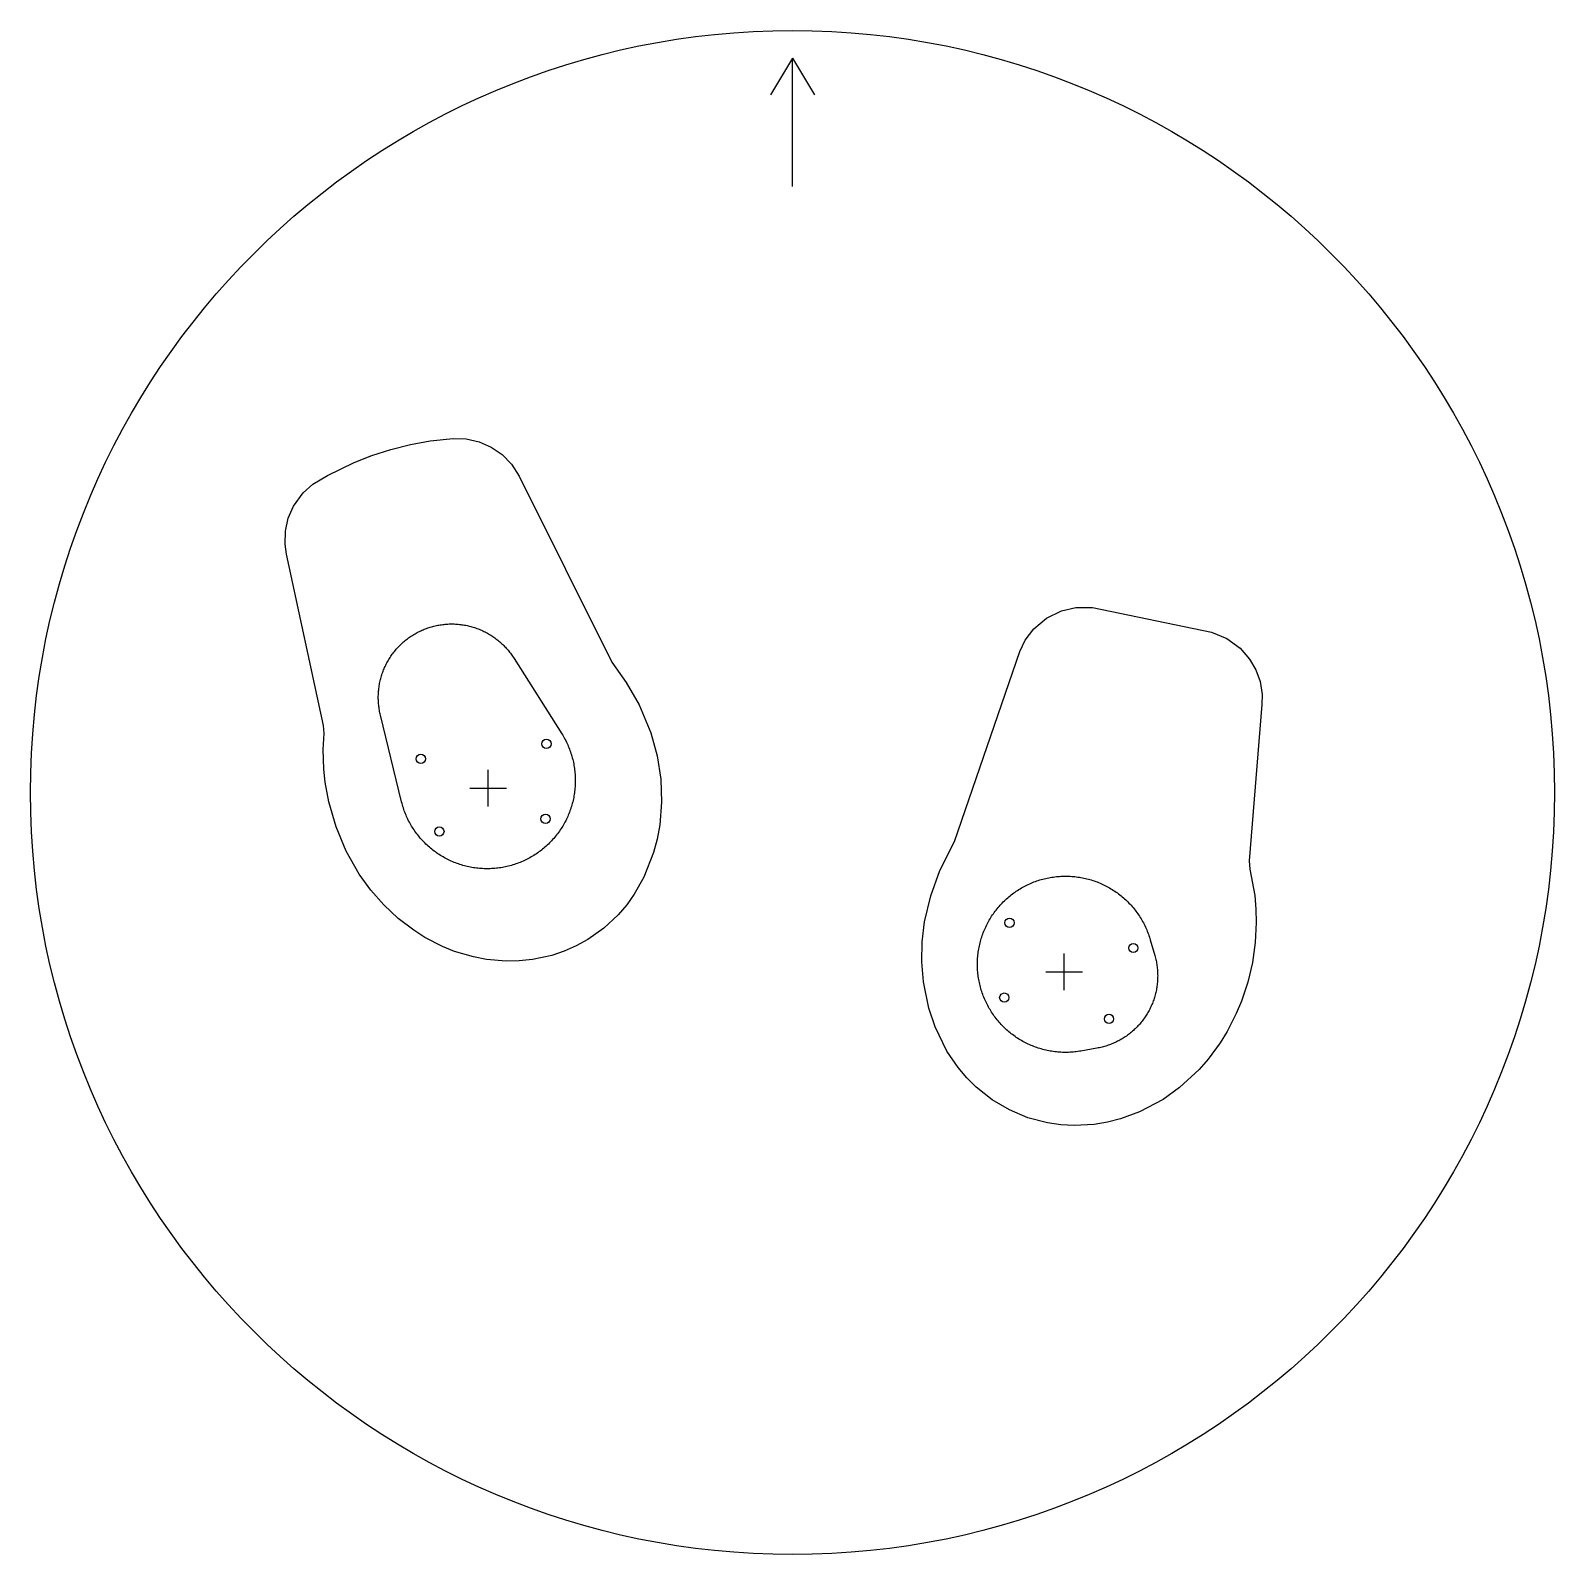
# Model space of a CAD drawing. Header units: millimetres. Extents: x -415 to 415, y -415 to 415.
import ezdxf

# ---------------------------------------------------------------- set-up
doc = ezdxf.new("R2010")
doc.units = ezdxf.units.MM
doc.layers.add('CORTE', color=7, linetype='Continuous', true_color=0x000000)
doc.layers.add('MARCACAO_PES', color=1, linetype='Continuous', true_color=0xff0000)

msp = doc.modelspace()

# ---------------------------------------------------------------- linework, layer by layer
at = {"layer": 'CORTE', "color": 7, "true_color": 0x000000}
for centre, radius in [((0, 0), 415), ((-134, 26.49), 2.5), ((-202.39, 18.31), 2.5), ((-134.49, -14.35), 2.5), ((-192.29, -21.26), 2.5), ((118.16, -70.95), 2.5), ((185.66, -84.68), 2.5), ((115.32, -111.68), 2.5), ((172.37, -123.29), 2.5)]:
    msp.add_circle(centre, radius, dxfattribs=at)
at = {"layer": 'MARCACAO_PES', "color": 1, "true_color": 0xff0000}
for p, q in [((0, 400), (-12, 380)), ((0, 330), (0, 400)), ((0, 400), (12, 380)), ((-165.79, -7.7), (-165.79, 12.3)), ((-175.79, 2.3), (-155.79, 2.3)), ((147.88, -107.65), (147.88, -87.65)), ((137.88, -97.65), (157.88, -97.65))]:
    msp.add_line(p, q, dxfattribs=at)
for points in [[(-276.17, 142.33), (-274.61, 149.32), (-271.75, 155.88), (-266.52, 163.11), (-261.18, 167.92), (-253.29, 172.72), (-238.77, 179.79), (-229.11, 183.57), (-218.7, 186.89), (-208.09, 189.52), (-197.33, 191.44), (-184.85, 192.77), (-177.65, 192.57), (-170.62, 191.01), (-164.03, 188.12), (-158.1, 184.01), (-153.08, 178.85), (-148.87, 172.25), (-98.33, 70.97), (-90.57, 59.95), (-83.54, 47.77), (-77.19, 32.51), (-73.76, 20), (-71.79, 7.34), (-71.3, -5.27), (-72.26, -17.52), (-73.71, -25.49), (-75.63, -32.74), (-80.89, -46.06), (-86.15, -55.33), (-90.3, -61.14), (-94.93, -66.56), (-102.78, -73.91), (-111.49, -80.1), (-117.77, -83.56), (-124.36, -86.45), (-131.13, -88.71), (-141.64, -90.97), (-148.8, -91.71), (-155.93, -91.83), (-166.65, -90.9), (-173.72, -89.55), (-184, -86.51), (-190.64, -83.84), (-200.21, -78.91), (-206.28, -75.06), (-214.78, -68.55), (-222.63, -61.19), (-229.71, -53.1), (-235.97, -44.39), (-243.04, -31.94), (-248.59, -18.73), (-252.58, -5.01), (-254.52, 5.59), (-255.26, 12.74), (-255.53, 23.49), (-255.07, 32.17), (-255.45, 36.44), (-275.62, 129.87), (-276.37, 135.19)], [(71.28, -103.11), (70.44, -92.18), (70.68, -81.3), (71.96, -70.47), (75.28, -56.21), (80.3, -42.57), (88.15, -26.64), (123.74, 76.83), (126.72, 82.92), (131.48, 89.19), (138.38, 94.94), (146.53, 98.93), (154.35, 100.75), (163.42, 100.79), (228.17, 87.28), (236.48, 83.83), (243.76, 78.52), (248.93, 72.6), (252.32, 66.75), (254.61, 60.39), (255.74, 53.31), (255.69, 47.97), (248.77, -37.3), (249.05, -41.72), (251.73, -56.16), (252.39, -63.46), (252.57, -70.81), (252, -81.77), (250.45, -92.57), (247.96, -103.24), (244.51, -113.7), (241.7, -120.44), (236.72, -130.17), (232.87, -136.4), (226.35, -145.27), (221.54, -150.77), (210.84, -160.71), (201.89, -167.13), (189.01, -174), (178.66, -177.79), (171.58, -179.58), (164.38, -180.77), (153.38, -181.38), (146.08, -180.98), (138.86, -179.92), (128.22, -177.11), (118.12, -172.89), (108.71, -167.33), (100.08, -160.49), (94.92, -155.37), (90.23, -149.84), (84.07, -140.81), (77.62, -127.7), (74.16, -117.4)], [(-212.65, -5.97), (-212.86, -5.16), (-224.39, 42.11), (-224.55, 42.79), (-224.7, 43.47), (-224.84, 44.16), (-224.97, 44.84), (-225.09, 45.53), (-225.19, 46.22), (-225.28, 46.92), (-225.36, 47.61), (-225.43, 48.3), (-225.48, 49), (-225.52, 49.7), (-225.55, 50.39), (-225.57, 51.09), (-225.58, 51.79), (-225.57, 52.49), (-225.55, 53.19), (-225.52, 53.88), (-225.48, 54.58), (-225.43, 55.28), (-225.36, 55.97), (-225.28, 56.66), (-225.19, 57.36), (-225.09, 58.05), (-224.97, 58.74), (-224.84, 59.42), (-224.7, 60.11), (-224.55, 60.79), (-224.39, 61.47), (-224.22, 62.14), (-224.03, 62.82), (-223.83, 63.49), (-223.62, 64.15), (-223.4, 64.81), (-223.17, 65.47), (-222.92, 66.12), (-222.67, 66.77), (-222.4, 67.42), (-222.12, 68.06), (-221.83, 68.69), (-221.53, 69.33), (-221.22, 69.95), (-220.9, 70.57), (-220.56, 71.18), (-220.22, 71.79), (-219.87, 72.39), (-219.5, 72.99), (-219.13, 73.58), (-218.74, 74.16), (-218.34, 74.73), (-217.94, 75.3), (-217.52, 75.86), (-217.1, 76.42), (-216.66, 76.96), (-216.22, 77.5), (-215.77, 78.03), (-215.3, 78.56), (-214.83, 79.07), (-214.35, 79.58), (-213.86, 80.07), (-213.37, 80.56), (-212.86, 81.04), (-212.34, 81.52), (-211.82, 81.98), (-211.29, 82.43), (-210.75, 82.88), (-210.21, 83.31), (-209.65, 83.74), (-209.09, 84.15), (-208.52, 84.56), (-207.95, 84.95), (-207.36, 85.34), (-206.78, 85.71), (-206.18, 86.08), (-205.58, 86.43), (-204.97, 86.77), (-204.36, 87.11), (-203.74, 87.43), (-203.11, 87.74), (-202.48, 88.04), (-201.85, 88.33), (-201.21, 88.61), (-200.56, 88.88), (-199.91, 89.13), (-199.26, 89.38), (-198.6, 89.61), (-197.94, 89.83), (-197.27, 90.04), (-196.6, 90.24), (-195.93, 90.43), (-195.26, 90.6), (-194.58, 90.77), (-193.9, 90.92), (-193.21, 91.06), (-192.52, 91.18), (-191.84, 91.3), (-191.15, 91.4), (-190.45, 91.49), (-189.76, 91.57), (-189.07, 91.64), (-188.37, 91.69), (-187.67, 91.74), (-186.97, 91.77), (-186.28, 91.78), (-185.58, 91.79), (-184.88, 91.78), (-184.18, 91.77), (-183.49, 91.74), (-182.79, 91.69), (-182.09, 91.64), (-181.4, 91.57), (-180.7, 91.49), (-180.01, 91.4), (-179.32, 91.3), (-178.63, 91.18), (-177.95, 91.06), (-177.26, 90.92), (-176.58, 90.77), (-175.9, 90.6), (-175.23, 90.43), (-174.55, 90.24), (-173.88, 90.04), (-173.22, 89.83), (-172.56, 89.61), (-171.9, 89.38), (-171.24, 89.13), (-170.59, 88.88), (-169.95, 88.61), (-169.31, 88.33), (-168.67, 88.04), (-168.04, 87.74), (-167.42, 87.43), (-166.8, 87.11), (-166.19, 86.77), (-165.58, 86.43), (-164.98, 86.08), (-164.38, 85.71), (-163.79, 85.34), (-163.21, 84.95), (-162.64, 84.56), (-162.07, 84.15), (-161.51, 83.74), (-160.95, 83.31), (-160.41, 82.88), (-159.87, 82.43), (-159.34, 81.98), (-158.81, 81.52), (-158.3, 81.04), (-157.79, 80.56), (-157.29, 80.07), (-156.81, 79.58), (-156.32, 79.07), (-155.85, 78.56), (-155.39, 78.03), (-154.94, 77.5), (-154.49, 76.96), (-154.06, 76.42), (-153.63, 75.86), (-153.22, 75.3), (-152.81, 74.73), (-152.42, 74.16), (-152.03, 73.58), (-151.66, 72.99), (-125.58, 31.89), (-125.15, 31.17), (-124.72, 30.45), (-124.31, 29.72), (-123.91, 28.98), (-123.52, 28.24), (-123.15, 27.49), (-122.79, 26.74), (-122.44, 25.97), (-122.11, 25.21), (-121.79, 24.43), (-121.48, 23.65), (-121.18, 22.87), (-120.91, 22.08), (-120.64, 21.28), (-120.39, 20.48), (-120.15, 19.68), (-119.93, 18.87), (-119.72, 18.06), (-119.52, 17.25), (-119.34, 16.43), (-119.17, 15.61), (-119.02, 14.79), (-118.88, 13.96), (-118.76, 13.13), (-118.65, 12.3), (-118.55, 11.47), (-118.47, 10.63), (-118.41, 9.8), (-118.36, 8.96), (-118.32, 8.13), (-118.3, 7.29), (-118.29, 6.45), (-118.3, 5.61), (-118.32, 4.77), (-118.36, 3.94), (-118.41, 3.1), (-118.47, 2.27), (-118.55, 1.43), (-118.65, 0.6), (-118.76, -0.23), (-118.88, -1.06), (-119.02, -1.89), (-119.17, -2.71), (-119.34, -3.53), (-119.52, -4.35), (-119.72, -5.16), (-119.93, -5.97), (-120.15, -6.78), (-120.39, -7.58), (-120.64, -8.38), (-120.91, -9.18), (-121.18, -9.97), (-121.48, -10.75), (-121.79, -11.53), (-122.11, -12.31), (-122.44, -13.07), (-122.79, -13.84), (-123.15, -14.59), (-123.52, -15.34), (-123.91, -16.08), (-124.31, -16.82), (-124.72, -17.55), (-125.15, -18.27), (-125.58, -18.99), (-126.03, -19.69), (-126.5, -20.39), (-126.97, -21.08), (-127.46, -21.76), (-127.96, -22.44), (-128.47, -23.1), (-128.99, -23.76), (-129.52, -24.4), (-130.06, -25.04), (-130.62, -25.67), (-131.19, -26.29), (-131.76, -26.89), (-132.35, -27.49), (-132.95, -28.08), (-133.55, -28.65), (-134.17, -29.22), (-134.8, -29.78), (-135.44, -30.32), (-136.08, -30.85), (-136.74, -31.37), (-137.4, -31.88), (-138.08, -32.38), (-138.76, -32.87), (-139.45, -33.34), (-140.15, -33.81), (-140.85, -34.26), (-141.57, -34.69), (-142.29, -35.12), (-143.02, -35.53), (-143.76, -35.93), (-144.5, -36.32), (-145.25, -36.69), (-146, -37.05), (-146.77, -37.4), (-147.53, -37.73), (-148.31, -38.05), (-149.09, -38.36), (-149.87, -38.66), (-150.66, -38.93), (-151.46, -39.2), (-152.26, -39.45), (-153.06, -39.69), (-153.87, -39.91), (-154.68, -40.12), (-155.49, -40.32), (-156.31, -40.5), (-157.13, -40.67), (-157.95, -40.82), (-158.78, -40.96), (-159.61, -41.08), (-160.44, -41.19), (-161.27, -41.29), (-162.11, -41.37), (-162.94, -41.43), (-163.78, -41.48), (-164.61, -41.52), (-165.45, -41.54), (-166.29, -41.55), (-167.13, -41.54), (-167.97, -41.52), (-168.8, -41.48), (-169.64, -41.43), (-170.47, -41.37), (-171.31, -41.29), (-172.14, -41.19), (-172.97, -41.08), (-173.8, -40.96), (-174.63, -40.82), (-175.45, -40.67), (-176.27, -40.5), (-177.09, -40.32), (-177.9, -40.12), (-178.71, -39.91), (-179.52, -39.69), (-180.32, -39.45), (-181.12, -39.2), (-181.92, -38.93), (-182.71, -38.66), (-183.49, -38.36), (-184.27, -38.05), (-185.05, -37.73), (-185.81, -37.4), (-186.58, -37.05), (-187.33, -36.69), (-188.08, -36.32), (-188.82, -35.93), (-189.56, -35.53), (-190.29, -35.12), (-191.01, -34.69), (-191.73, -34.26), (-192.43, -33.81), (-193.13, -33.34), (-193.82, -32.87), (-194.5, -32.38), (-195.18, -31.88), (-195.84, -31.37), (-196.5, -30.85), (-197.14, -30.32), (-197.78, -29.78), (-198.41, -29.22), (-199.03, -28.65), (-199.63, -28.08), (-200.23, -27.49), (-200.82, -26.89), (-201.39, -26.29), (-201.96, -25.67), (-202.52, -25.04), (-203.06, -24.4), (-203.59, -23.76), (-204.11, -23.1), (-204.62, -22.44), (-205.12, -21.76), (-205.61, -21.08), (-206.08, -20.39), (-206.55, -19.69), (-207, -18.99), (-207.43, -18.27), (-207.86, -17.55), (-208.27, -16.82), (-208.67, -16.08), (-209.06, -15.34), (-209.43, -14.59), (-209.79, -13.84), (-210.14, -13.07), (-210.47, -12.31), (-210.79, -11.53), (-211.1, -10.75), (-211.4, -9.97), (-211.67, -9.18), (-211.94, -8.38), (-212.19, -7.58), (-212.43, -6.78)], [(165.83, -139.25), (157.05, -140.82), (156.22, -140.96), (155.39, -141.08), (154.56, -141.19), (153.73, -141.29), (152.89, -141.37), (152.06, -141.43), (151.22, -141.48), (150.39, -141.52), (149.55, -141.54), (148.71, -141.55), (147.87, -141.54), (147.03, -141.52), (146.2, -141.48), (145.36, -141.43), (144.53, -141.37), (143.69, -141.29), (142.86, -141.19), (142.03, -141.08), (141.2, -140.96), (140.37, -140.82), (139.55, -140.67), (138.73, -140.5), (137.91, -140.32), (137.1, -140.12), (136.29, -139.91), (135.48, -139.69), (134.68, -139.45), (133.88, -139.2), (133.08, -138.93), (132.29, -138.66), (131.51, -138.36), (130.73, -138.05), (129.95, -137.73), (129.19, -137.4), (128.42, -137.05), (127.67, -136.69), (126.92, -136.32), (126.18, -135.93), (125.44, -135.53), (124.71, -135.12), (123.99, -134.69), (123.27, -134.26), (122.57, -133.81), (121.87, -133.34), (121.18, -132.87), (120.5, -132.38), (119.82, -131.88), (119.16, -131.37), (118.5, -130.85), (117.86, -130.32), (117.22, -129.78), (116.59, -129.22), (115.97, -128.65), (115.37, -128.08), (114.77, -127.49), (114.18, -126.89), (113.61, -126.29), (113.04, -125.67), (112.48, -125.04), (111.94, -124.4), (111.41, -123.76), (110.89, -123.1), (110.38, -122.44), (109.88, -121.76), (109.39, -121.08), (108.92, -120.39), (108.45, -119.69), (108, -118.99), (107.57, -118.27), (107.14, -117.55), (106.73, -116.82), (106.33, -116.08), (105.94, -115.34), (105.57, -114.59), (105.21, -113.84), (104.86, -113.07), (104.53, -112.31), (104.21, -111.53), (103.9, -110.75), (103.6, -109.97), (103.33, -109.18), (103.06, -108.38), (102.81, -107.58), (102.57, -106.78), (102.35, -105.97), (102.14, -105.16), (101.94, -104.35), (101.76, -103.53), (101.59, -102.71), (101.44, -101.89), (101.3, -101.06), (101.18, -100.23), (101.07, -99.4), (100.97, -98.57), (100.89, -97.73), (100.83, -96.9), (100.78, -96.06), (100.74, -95.23), (100.72, -94.39), (100.71, -93.55), (100.72, -92.71), (100.74, -91.87), (100.78, -91.04), (100.83, -90.2), (100.89, -89.37), (100.97, -88.53), (101.07, -87.7), (101.18, -86.87), (101.3, -86.04), (101.44, -85.21), (101.59, -84.39), (101.76, -83.57), (101.94, -82.75), (102.14, -81.94), (102.35, -81.13), (102.57, -80.32), (102.81, -79.52), (103.06, -78.72), (103.33, -77.92), (103.6, -77.13), (103.9, -76.35), (104.21, -75.57), (104.53, -74.79), (104.86, -74.03), (105.21, -73.26), (105.57, -72.51), (105.94, -71.76), (106.33, -71.02), (106.73, -70.28), (107.14, -69.55), (107.57, -68.83), (108, -68.11), (108.45, -67.41), (108.92, -66.71), (109.39, -66.02), (109.88, -65.34), (110.38, -64.66), (110.89, -64), (111.41, -63.34), (111.94, -62.7), (112.48, -62.06), (113.04, -61.43), (113.61, -60.81), (114.18, -60.21), (114.77, -59.61), (115.37, -59.02), (115.97, -58.45), (116.59, -57.88), (117.22, -57.32), (117.86, -56.78), (118.5, -56.25), (119.16, -55.73), (119.82, -55.22), (120.5, -54.72), (121.18, -54.23), (121.87, -53.76), (122.57, -53.29), (123.27, -52.84), (123.99, -52.41), (124.71, -51.98), (125.44, -51.57), (126.18, -51.17), (126.92, -50.78), (127.67, -50.41), (128.42, -50.05), (129.19, -49.7), (129.95, -49.37), (130.73, -49.05), (131.51, -48.74), (132.29, -48.44), (133.08, -48.17), (133.88, -47.9), (134.68, -47.65), (135.48, -47.41), (136.29, -47.19), (137.1, -46.98), (137.91, -46.78), (138.73, -46.6), (139.55, -46.43), (140.37, -46.28), (141.2, -46.14), (142.03, -46.02), (142.86, -45.91), (143.69, -45.81), (144.53, -45.73), (145.36, -45.67), (146.2, -45.62), (147.03, -45.58), (147.87, -45.56), (148.71, -45.55), (149.55, -45.56), (150.39, -45.58), (151.22, -45.62), (152.06, -45.67), (152.89, -45.73), (153.73, -45.81), (154.56, -45.91), (155.39, -46.02), (156.22, -46.14), (157.05, -46.28), (157.87, -46.43), (158.69, -46.6), (159.51, -46.78), (160.32, -46.98), (161.13, -47.19), (161.94, -47.41), (162.74, -47.65), (163.54, -47.9), (164.34, -48.17), (165.13, -48.44), (165.91, -48.74), (166.69, -49.05), (167.47, -49.37), (168.23, -49.7), (169, -50.05), (169.75, -50.41), (170.5, -50.78), (171.24, -51.17), (171.98, -51.57), (172.71, -51.98), (173.43, -52.41), (174.15, -52.84), (174.85, -53.29), (175.55, -53.76), (176.24, -54.23), (176.92, -54.72), (177.6, -55.22), (178.26, -55.73), (178.92, -56.25), (179.56, -56.78), (180.2, -57.32), (180.83, -57.88), (181.45, -58.45), (182.05, -59.02), (182.65, -59.61), (183.24, -60.21), (183.81, -60.81), (184.38, -61.43), (184.94, -62.06), (185.48, -62.7), (186.01, -63.34), (186.53, -64), (187.04, -64.66), (187.54, -65.34), (188.03, -66.02), (188.5, -66.71), (188.97, -67.41), (189.42, -68.11), (189.85, -68.83), (190.28, -69.55), (190.69, -70.28), (191.09, -71.02), (191.48, -71.76), (191.85, -72.51), (192.21, -73.26), (192.56, -74.03), (192.89, -74.79), (193.21, -75.57), (193.52, -76.35), (193.82, -77.13), (194.09, -77.92), (194.36, -78.72), (194.61, -79.52), (194.85, -80.32), (197.33, -88.84), (197.52, -89.51), (197.69, -90.18), (197.85, -90.86), (198.01, -91.54), (198.15, -92.23), (198.27, -92.92), (198.39, -93.6), (198.49, -94.29), (198.58, -94.99), (198.66, -95.68), (198.73, -96.37), (198.78, -97.07), (198.83, -97.77), (198.86, -98.47), (198.87, -99.16), (198.88, -99.86), (198.87, -100.56), (198.86, -101.26), (198.83, -101.95), (198.78, -102.65), (198.73, -103.35), (198.66, -104.04), (198.58, -104.74), (198.49, -105.43), (198.39, -106.12), (198.27, -106.81), (198.15, -107.49), (198.01, -108.18), (197.85, -108.86), (197.69, -109.54), (197.52, -110.21), (197.33, -110.89), (197.13, -111.56), (196.92, -112.22), (196.7, -112.88), (196.47, -113.54), (196.22, -114.2), (195.97, -114.85), (195.7, -115.49), (195.42, -116.13), (195.13, -116.77), (194.83, -117.4), (194.52, -118.02), (194.2, -118.64), (193.86, -119.25), (193.52, -119.86), (193.17, -120.46), (192.8, -121.06), (192.43, -121.65), (192.04, -122.23), (191.65, -122.8), (191.24, -123.37), (190.83, -123.93), (190.4, -124.49), (189.97, -125.03), (189.52, -125.57), (189.07, -126.1), (188.61, -126.63), (188.13, -127.14), (187.65, -127.65), (187.16, -128.15), (186.67, -128.63), (186.16, -129.12), (185.65, -129.59), (185.12, -130.05), (184.59, -130.5), (184.05, -130.95), (183.51, -131.38), (182.95, -131.81), (182.39, -132.22), (181.82, -132.63), (181.25, -133.02), (180.67, -133.41), (180.08, -133.78), (179.48, -134.15), (178.88, -134.5), (178.27, -134.85), (177.66, -135.18), (177.04, -135.5), (176.41, -135.81), (175.78, -136.11), (175.15, -136.4), (174.51, -136.68), (173.86, -136.95), (173.21, -137.2), (172.56, -137.45), (171.9, -137.68), (171.24, -137.9), (170.57, -138.11), (169.91, -138.31), (169.23, -138.5), (168.56, -138.67), (167.88, -138.84), (167.2, -138.99), (166.51, -139.13)]]:
    msp.add_lwpolyline(points, close=True, dxfattribs=at)

doc.saveas('drawing.dxf')
